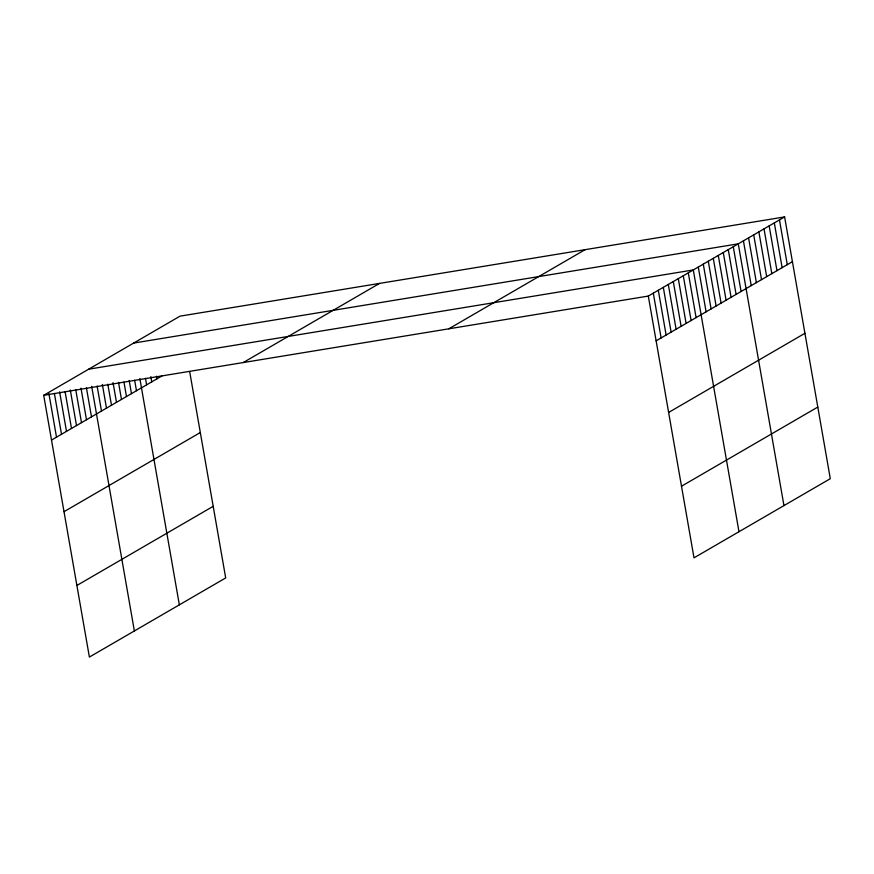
<?xml version="1.0" encoding="UTF-8"?>
<svg xmlns="http://www.w3.org/2000/svg" width="874" height="874" viewBox="0 0 874 874"><rect width="100%" height="100%" fill="white"/><g stroke="black" fill="none" stroke-linecap="round" stroke-linejoin="round"><path stroke-width="1.31" d="M189.669 371.537L225.689 577.933L89.388 657.073L43.7 395.31L180 316.159L784.612 216.927L830.3 478.69L694 557.841L648.311 296.067L784.612 216.927M51.511 440.07L162.072 375.875M243.223 362.557L379.524 283.416M64.01 511.683L200.31 432.543M448.788 328.821L585.088 249.68M76.89 585.46L213.19 506.319M656.123 340.838L792.423 261.687M668.621 412.452L804.921 333.3M681.501 486.228L817.802 407.076M133.656 343.078L738.268 243.835L783.956 505.598M88.678 369.189L693.29 269.957L738.978 531.72M43.7 395.31L648.311 296.067M779.466 219.92L787.277 264.68M774.32 222.903L782.132 267.673M769.164 225.896L776.975 270.656M764.018 228.89L771.829 273.649M758.872 231.872L766.684 276.643M753.716 234.866L761.527 279.625M748.57 237.859L756.381 282.619M743.424 240.842L751.236 285.612M733.275 246.741L741.086 291.501M728.271 249.636L736.094 294.407M723.279 252.542L731.09 297.302M718.286 255.448L726.097 300.208M713.282 258.343L721.094 303.114M708.29 261.25L716.101 306.009M703.286 264.156L711.097 308.915M698.293 267.051L706.105 311.821M688.297 272.852L696.108 317.623M683.293 275.758L691.105 320.518M678.3 278.664L686.112 323.424M673.297 281.559L681.119 326.33M668.304 284.465L676.115 329.225M663.311 287.371L671.123 332.131M658.308 290.266L666.119 335.037M653.315 293.172L661.126 337.932M156.457 376.235L156.916 378.868M150.852 376.585L151.77 381.862M145.466 378.267L146.624 384.844M139.862 378.617L179.345 604.841M134.64 380.201L136.475 390.744M129.177 380.474L131.471 393.639M123.955 382.058L126.479 396.545M118.493 382.331L121.486 399.44M113.041 382.594L116.482 402.346M107.808 384.178L111.49 405.252M102.356 384.451L106.486 408.147M97.123 386.035L101.493 411.053M91.672 386.308L134.367 630.952M86.439 387.892L91.497 416.854M80.987 388.165L86.493 419.76M75.754 389.749L81.501 422.655M70.302 390.012L76.497 425.562M65.069 391.596L71.504 428.468M59.618 391.869L66.5 431.363M54.385 393.453L61.508 434.269M48.922 393.726L56.515 437.175"/></g></svg>
